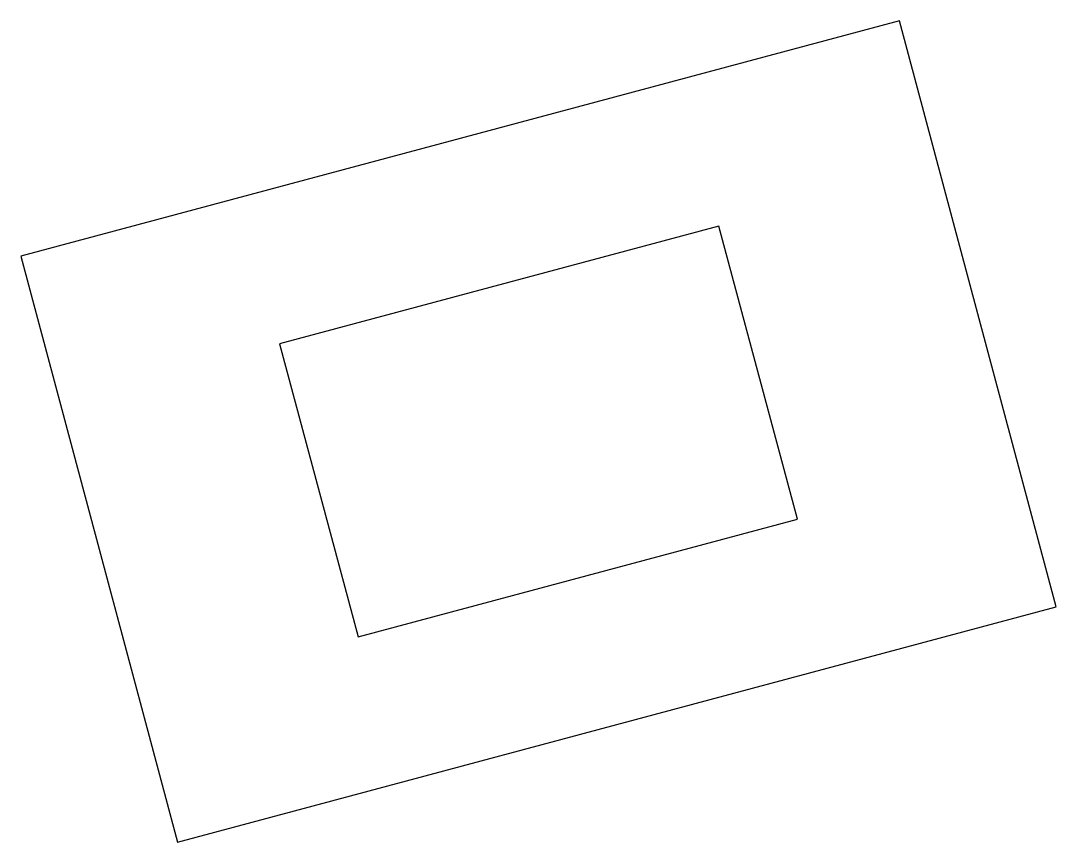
# Model space of a CAD drawing. Header units: millimetres. Extents: x 10 to 78.3, y 10 to 64.2.
import ezdxf

# ---------------------------------------------------------------- set-up
doc = ezdxf.new("R2010")
doc.units = ezdxf.units.MM
doc.layers.add('CUT', color=7, linetype='Continuous')

# ---------------------------------------------------------------- blocks, each defined once
blk = doc.blocks.new('WHOLE_DRAWING')
at = {"layer": 'CUT'}
for p, q in [((67.956, 64.166), (10, 48.637)), ((78.308, 25.529), (67.956, 64.166)), ((56.055, 50.625), (27.077, 42.86)), ((61.231, 31.306), (56.055, 50.625)), ((10, 48.637), (20.353, 10)), ((27.077, 42.86), (32.253, 23.542)), ((32.253, 23.542), (61.231, 31.306)), ((20.353, 10), (78.308, 25.529))]:
    blk.add_line(p, q, dxfattribs=at)

msp = doc.modelspace()

# ---------------------------------------------------------------- block references
at = {"layer": 'CUT'}
msp.add_blockref('WHOLE_DRAWING', (0, 0), dxfattribs=at)

doc.saveas('drawing.dxf')
